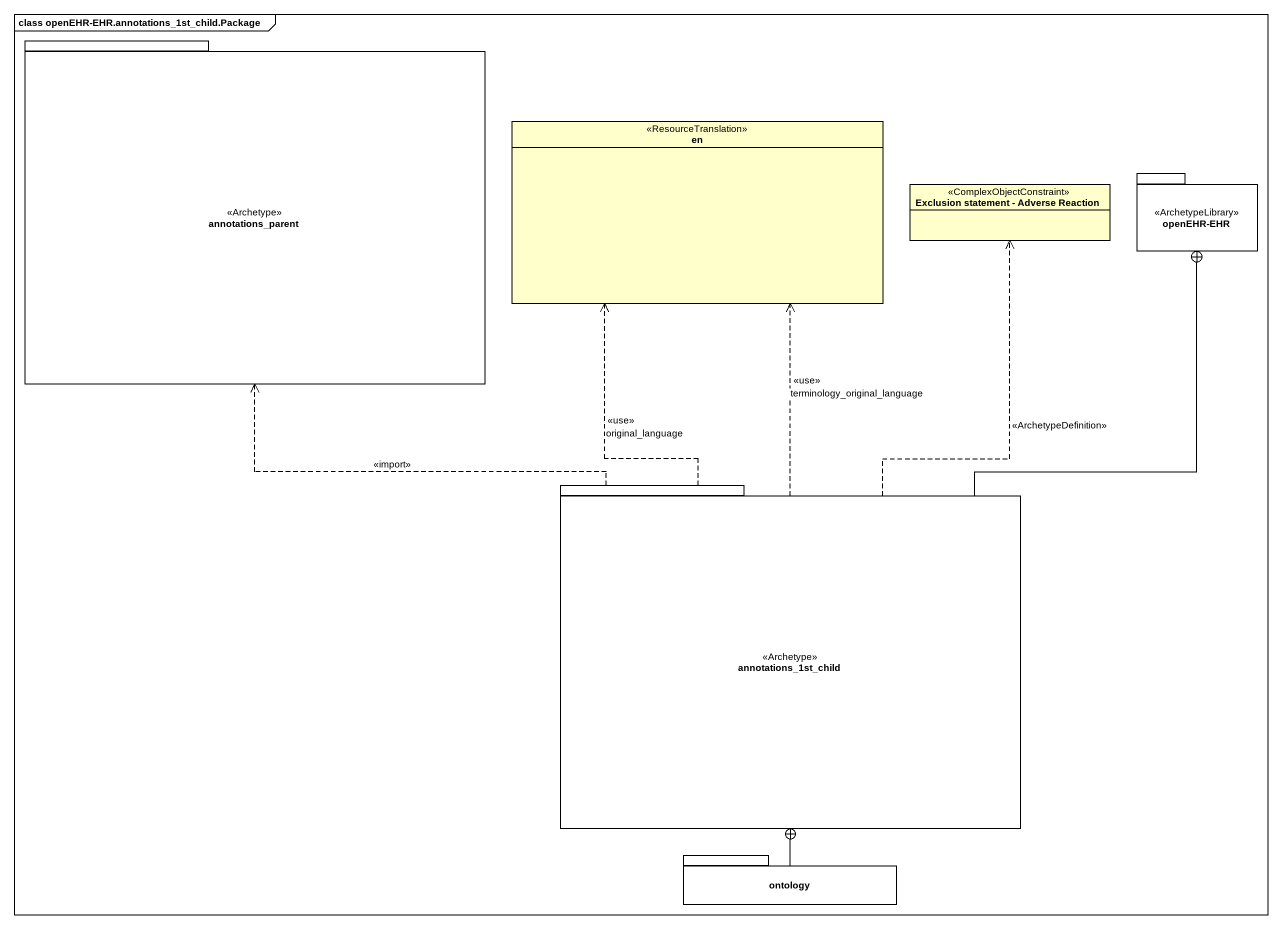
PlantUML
@startuml
mainframe class openEHR-EHR.annotations_1st_child.Package
hide circle
hide empty members
package annotations_parent <<Archetype>> {
}
enum en <<ResourceTranslation>>
class "Exclusion statement - Adverse Reaction" as Exclusion_statement_Adverse <<ComplexObjectConstraint>>
package "openEHR-EHR" as openEHR_EHR <<ArchetypeLibrary>> {
}
package annotations_1st_child <<Archetype>> {
}
package ontology {
}
annotations_1st_child .up.> annotations_parent : <<import>>
annotations_1st_child .up.> en : <<use>>\noriginal_language
annotations_1st_child .up.> en : <<use>>\nterminology_original_language
annotations_1st_child .up.> Exclusion_statement_Adverse : <<ArchetypeDefinition>>
annotations_1st_child -up-+ openEHR_EHR
ontology -up-+ annotations_1st_child
@enduml
